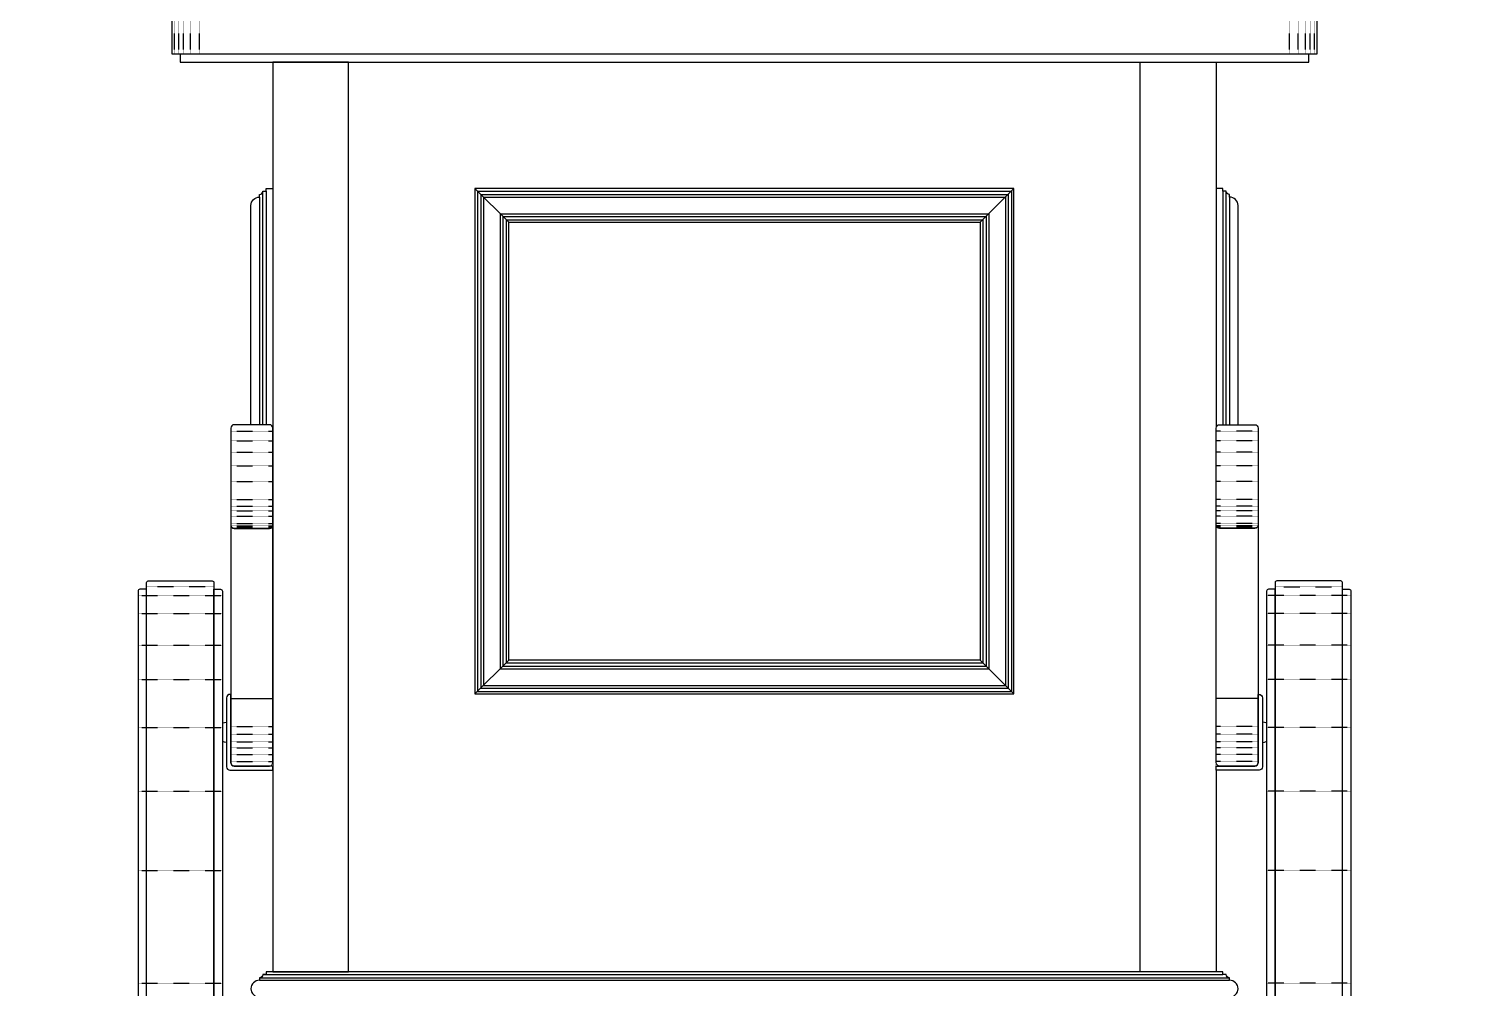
# Model space of a CAD drawing. Header units: millimetres. Extents: x -2664 to 5367, y -2692 to 3839.
# Drawn here: x -2664 to -1814, y 2250 to 2819 of the extents above; entities that cross this region are included whole.
import ezdxf

# ---------------------------------------------------------------- set-up
doc = ezdxf.new("R2010")
doc.units = ezdxf.units.MM
doc.header["$LTSCALE"] = 0.1
doc.header["$MEASUREMENT"] = 0
doc.set_wipeout_variables(frame=1)
doc.linetypes.add('ACAD_ISO07W100', pattern=[3, 0, -3])
doc.linetypes.add('HIDDEN', pattern=[0.375, 0.25, -0.125])
doc.layers.add('CART', color=1, linetype='Continuous')

# ---------------------------------------------------------------- blocks, each defined once
blk = doc.blocks.new('*U121')
at = {"color": 251, "true_color": 0x696969}
blk.add_wipeout([(-1194.19, 2839.41), (-524.19, 2839.41), (-524.19, 2834.41), (-519.19, 2834.41), (-519.19, 2804.41), (-524.19, 2804.41), (-524.19, 2799.41), (-1194.19, 2799.41), (-1194.19, 2804.41), (-1199.19, 2804.41), (-1199.19, 2834.41), (-1194.19, 2834.37)], dxfattribs=at)
at = {"color": 8, "linetype": 'ACAD_ISO07W100', "ltscale": 0.1, "true_color": 0x7a7a7a}
for p, q in [((-1197.61, 2804.41), (-1197.61, 2834.41)), ((-1195.02, 2804.41), (-1195.02, 2834.41)), ((-1192.25, 2804.41), (-1192.25, 2834.41)), ((-1187.99, 2804.41), (-1187.99, 2834.41)), ((-1182.68, 2804.41), (-1182.68, 2834.41)), ((-535.7, 2804.41), (-535.7, 2834.41)), ((-530.39, 2804.41), (-530.39, 2834.41)), ((-526.13, 2804.41), (-526.13, 2834.41)), ((-523.35, 2804.41), (-523.35, 2834.41)), ((-520.77, 2804.41), (-520.77, 2834.41))]:
    blk.add_line(p, q, dxfattribs=at)
at = {"layer": 'CART'}
for points in [[(-1194.19, 2799.41), (-524.19, 2799.41), (-524.19, 2804.41), (-519.19, 2804.41), (-519.19, 2834.41), (-524.19, 2834.41), (-524.19, 2839.41), (-1194.19, 2839.41), (-1194.19, 2834.37), (-1199.19, 2834.41), (-1199.19, 2804.41), (-1194.19, 2804.41)], [(-1199.19, 2804.41), (-519.19, 2804.41), (-519.19, 2834.41), (-1199.19, 2834.41)]]:
    blk.add_lwpolyline(points, close=True, dxfattribs=at)
blk = doc.blocks.new('*U29')
at = {"color": 8, "true_color": 0x7a7a7a}
blk.add_wipeout([(418.74, 2322.23), (986.74, 2322.23), (986.74, 2320.73), (988.74, 2320.73), (988.74, 2320.63), (988.76, 2320.46), (988.8, 2320.26), (988.85, 2320.07), (988.95, 2319.83), (989.05, 2319.65), (989.17, 2319.48), (989.33, 2319.31), (989.48, 2319.17), (989.66, 2319.04), (989.86, 2318.93), (990.14, 2318.82), (990.32, 2318.77), (990.45, 2318.75), (990.53, 2318.74), (990.74, 2318.73), (990.74, 2317.23), (991.02, 2317.22), (991.38, 2317.18), (991.79, 2317.11), (992.07, 2317.04), (992.41, 2316.94), (992.61, 2316.86), (992.9, 2316.74), (993.1, 2316.63), (993.37, 2316.48), (993.67, 2316.28), (993.92, 2316.09), (994.12, 2315.91), (994.34, 2315.7), (994.48, 2315.54), (994.71, 2315.27), (994.91, 2314.98), (995.09, 2314.68), (995.22, 2314.45), (995.38, 2314.08), (995.47, 2313.85), (995.53, 2313.65), (995.63, 2313.26), (995.69, 2312.93), (995.72, 2312.69), (995.74, 2312.39), (995.74, 2312.23), (995.73, 2311.99), (995.72, 2311.77), (995.69, 2311.52), (995.66, 2311.34), (995.62, 2311.13), (995.56, 2310.9), (995.48, 2310.62), (995.39, 2310.39), (995.29, 2310.16), (995.19, 2309.94), (995.07, 2309.72), (994.93, 2309.5), (994.79, 2309.3), (994.64, 2309.09), (994.41, 2308.83), (994.26, 2308.68), (994.15, 2308.57), (994, 2308.43), (993.91, 2308.36), (993.79, 2308.26), (993.68, 2308.18), (993.56, 2308.1), (993.46, 2308.03), (993.32, 2307.95), (993.21, 2307.88), (993.05, 2307.79), (992.9, 2307.72), (992.75, 2307.65), (992.6, 2307.58), (992.44, 2307.52), (992.28, 2307.47), (992.13, 2307.42), (991.98, 2307.38), (991.83, 2307.35), (991.64, 2307.31), (991.46, 2307.28), (991.32, 2307.26), (991.23, 2307.25), (991.14, 2307.24), (991.04, 2307.23), (990.92, 2307.23), (990.74, 2307.23), (990.74, 2305.73), (990.48, 2305.71), (990.35, 2305.69), (990.22, 2305.66), (990.1, 2305.62), (990.01, 2305.59), (989.88, 2305.53), (989.81, 2305.5), (989.74, 2305.46), (989.66, 2305.41), (989.59, 2305.36), (989.52, 2305.31), (989.45, 2305.26), (989.4, 2305.21), (989.33, 2305.14), (989.24, 2305.05), (989.13, 2304.91), (989.06, 2304.81), (988.98, 2304.68), (988.9, 2304.52), (988.86, 2304.42), (988.83, 2304.31), (988.79, 2304.18), (988.77, 2304.06), (988.75, 2303.91), (988.74, 2303.79), (988.74, 2303.73), (986.74, 2303.73), (986.74, 2302.23), (418.74, 2302.23), (418.74, 2303.73), (416.74, 2303.73), (416.74, 2303.81), (416.73, 2303.94), (416.71, 2304.08), (416.69, 2304.19), (416.66, 2304.27), (416.63, 2304.38), (416.58, 2304.52), (416.52, 2304.65), (416.45, 2304.77), (416.36, 2304.9), (416.25, 2305.03), (416.16, 2305.13), (416.06, 2305.23), (415.93, 2305.33), (415.84, 2305.39), (415.67, 2305.5), (415.56, 2305.55), (415.42, 2305.61), (415.24, 2305.66), (415.17, 2305.68), (415.04, 2305.7), (414.96, 2305.71), (414.87, 2305.72), (414.79, 2305.73), (414.74, 2305.73), (414.74, 2307.23), (414.46, 2307.23), (414.2, 2307.26), (413.86, 2307.3), (413.57, 2307.36), (413.32, 2307.43), (413.09, 2307.51), (412.83, 2307.61), (412.59, 2307.71), (412.27, 2307.88), (411.97, 2308.06), (411.73, 2308.24), (411.48, 2308.44), (411.31, 2308.59), (411.12, 2308.77), (410.94, 2308.97), (410.74, 2309.23), (410.61, 2309.4), (410.44, 2309.67), (410.31, 2309.9), (410.2, 2310.14), (410.1, 2310.36), (410, 2310.62), (409.92, 2310.88), (409.84, 2311.24), (409.79, 2311.54), (409.75, 2311.85), (409.74, 2312.23), (409.75, 2312.58), (409.79, 2312.95), (409.85, 2313.26), (409.94, 2313.64), (410.05, 2313.95), (410.14, 2314.18), (410.29, 2314.5), (410.43, 2314.75), (410.59, 2315.02), (410.8, 2315.3), (411.04, 2315.59), (411.27, 2315.83), (411.45, 2315.99), (411.67, 2316.17), (411.84, 2316.3), (412.09, 2316.47), (412.34, 2316.61), (412.66, 2316.77), (412.91, 2316.88), (413.17, 2316.97), (413.42, 2317.05), (413.72, 2317.12), (413.99, 2317.17), (414.29, 2317.21), (414.74, 2317.23), (414.74, 2318.73), (415.01, 2318.74), (415.19, 2318.78), (415.36, 2318.82), (415.52, 2318.89), (415.64, 2318.94), (415.86, 2319.07), (415.99, 2319.16), (416.08, 2319.24), (416.18, 2319.34), (416.29, 2319.47), (416.42, 2319.64), (416.49, 2319.76), (416.56, 2319.9), (416.63, 2320.07), (416.67, 2320.22), (416.71, 2320.35), (416.73, 2320.5), (416.74, 2320.62), (416.74, 2320.73), (418.74, 2320.73)], dxfattribs=at)
at = {"layer": 'CART', "color": 8}
for p, q in [((416.74, 2320.73), (986.74, 2320.73)), ((414.74, 2318.73), (990.74, 2318.73)), ((414.74, 2305.73), (990.74, 2305.73)), ((416.74, 2303.73), (986.74, 2303.73))]:
    blk.add_line(p, q, dxfattribs=at)
at = {"layer": 'CART'}
for p, q in [((414.74, 2317.23), (990.74, 2317.23)), ((414.74, 2307.23), (990.74, 2307.23))]:
    blk.add_line(p, q, dxfattribs=at)
blk.add_lwpolyline([(986.74, 2322.23), (418.74, 2322.23), (418.74, 2320.73), (416.74, 2320.73, -0.414214), (414.74, 2318.73), (414.74, 2317.23, 1), (414.74, 2307.23), (414.74, 2305.73, -0.414214), (416.74, 2303.73), (418.74, 2303.73), (418.74, 2302.23), (986.74, 2302.23), (986.74, 2303.73), (988.74, 2303.73, -0.414214), (990.74, 2305.73), (990.74, 2307.23, 1), (990.74, 2317.23), (990.74, 2318.73, -0.414214), (988.74, 2320.73), (986.74, 2320.73)], format="xyb", close=True, dxfattribs=at)
blk = doc.blocks.new('*U16')
at = {"color": 8, "true_color": 0x7a7a7a}
blk.add_wipeout([(657.12, 2602.23), (657.12, 2302.23), (653.12, 2302.23), (653.12, 2303.73), (651.12, 2303.73), (651.12, 2303.84), (651.11, 2303.96), (651.1, 2304.05), (651.08, 2304.15), (651.05, 2304.27), (651.01, 2304.4), (650.97, 2304.51), (650.93, 2304.59), (650.9, 2304.65), (650.84, 2304.76), (650.77, 2304.86), (650.67, 2304.99), (650.6, 2305.08), (650.54, 2305.14), (650.42, 2305.25), (650.31, 2305.34), (650.19, 2305.42), (650.07, 2305.49), (649.93, 2305.55), (649.79, 2305.61), (649.6, 2305.67), (649.46, 2305.7), (649.39, 2305.71), (649.34, 2305.71), (649.26, 2305.72), (649.19, 2305.72), (649.12, 2305.73), (649.12, 2307.23), (649.03, 2307.23), (648.79, 2307.24), (648.63, 2307.25), (648.46, 2307.27), (648.21, 2307.31), (648.03, 2307.35), (647.78, 2307.41), (647.52, 2307.49), (647.35, 2307.55), (647.16, 2307.63), (646.92, 2307.74), (646.74, 2307.83), (646.52, 2307.96), (646.39, 2308.04), (646.23, 2308.15), (646.03, 2308.29), (645.9, 2308.4), (645.68, 2308.6), (645.52, 2308.76), (645.4, 2308.89), (645.29, 2309.02), (645.16, 2309.17), (645.08, 2309.29), (644.97, 2309.45), (644.88, 2309.58), (644.75, 2309.8), (644.64, 2310.01), (644.56, 2310.19), (644.45, 2310.46), (644.34, 2310.79), (644.28, 2310.98), (644.24, 2311.17), (644.2, 2311.38), (644.17, 2311.54), (644.15, 2311.7), (644.14, 2311.87), (644.13, 2312.08), (644.12, 2312.23), (644.12, 2592.23), (644.13, 2592.55), (644.15, 2592.76), (644.19, 2593.01), (644.26, 2593.37), (644.32, 2593.6), (644.39, 2593.83), (644.47, 2594.06), (644.6, 2594.36), (644.74, 2594.64), (644.89, 2594.89), (645.1, 2595.2), (645.3, 2595.45), (645.62, 2595.8), (645.93, 2596.07), (646.22, 2596.29), (646.49, 2596.48), (646.78, 2596.64), (647.03, 2596.76), (647.41, 2596.92), (647.78, 2597.04), (648.1, 2597.12), (648.34, 2597.16), (648.58, 2597.2), (648.79, 2597.21), (649.12, 2597.21), (649.12, 2598.73), (649.26, 2598.73), (649.47, 2598.76), (649.67, 2598.8), (649.88, 2598.87), (650.1, 2598.98), (650.3, 2599.11), (650.54, 2599.31), (650.69, 2599.48), (650.8, 2599.64), (650.92, 2599.85), (651, 2600.04), (651.08, 2600.32), (651.11, 2600.53), (651.12, 2600.62), (651.12, 2600.73), (653.12, 2600.73), (653.12, 2602.23)], dxfattribs=at)
at = {"layer": 'CART'}
for p, q in [((649.12, 2307.23), (649.12, 2597.23)), ((653.12, 2303.73), (653.12, 2600.73))]:
    blk.add_line(p, q, dxfattribs=at)
at = {"layer": 'CART', "color": 8}
blk.add_line((651.12, 2600.73), (651.12, 2303.73), dxfattribs=at)
at = {"layer": 'CART'}
blk.add_lwpolyline([(657.12, 2602.23), (653.12, 2602.23), (653.12, 2600.73), (651.12, 2600.73, -0.414214), (649.12, 2598.73), (649.12, 2597.23, 0.414214), (644.12, 2592.23), (644.12, 2312.23, 0.414214), (649.12, 2307.23), (649.12, 2305.73, -0.414214), (651.12, 2303.73), (653.12, 2303.73), (653.12, 2302.23), (657.12, 2302.23)], format="xyb", close=True, dxfattribs=at)
blk = doc.blocks.new('*U30')
at = {"color": 8, "true_color": 0x7a7a7a}
blk.add_wipeout([(564.12, 2484.23), (884.12, 2484.23), (864.12, 2464.23), (584.12, 2464.23)], dxfattribs=at)
blk.add_wipeout([(884.12, 2184.23), (884.12, 2484.23), (864.12, 2464.23), (864.12, 2204.23)], dxfattribs=at)
at = {"layer": 'CART', "color": 8}
blk.add_line((864.12, 2464.23), (884.12, 2484.23), dxfattribs=at)
at = {"color": 8, "true_color": 0x7a7a7a}
blk.add_wipeout([(884.12, 2184.23), (564.12, 2184.23), (584.12, 2204.23), (864.12, 2204.23)], dxfattribs=at)
at = {"layer": 'CART', "color": 8}
for p, q in [((882.62, 2482.73), (882.62, 2185.73)), ((880.62, 2480.73), (880.62, 2187.73)), ((865.62, 2465.73), (865.62, 2202.73)), ((867.62, 2467.73), (867.62, 2200.73)), ((884.12, 2184.23), (864.12, 2204.23))]:
    blk.add_line(p, q, dxfattribs=at)
at = {"layer": 'CART'}
for p, q in [((879.12, 2479.23), (879.12, 2189.23)), ((869.12, 2469.23), (869.12, 2199.23))]:
    blk.add_line(p, q, dxfattribs=at)
for points in [[(884.12, 2184.23), (884.12, 2484.23)], [(864.12, 2464.23), (864.12, 2204.23)]]:
    blk.add_lwpolyline(points, dxfattribs=at)
at = {"color": 8, "true_color": 0x7a7a7a}
blk.add_wipeout([(564.12, 2484.23), (564.12, 2184.23), (584.12, 2204.23), (584.12, 2464.23)], dxfattribs=at)
at = {"layer": 'CART', "color": 8}
for p, q in [((584.12, 2464.23), (564.12, 2484.23)), ((565.62, 2482.73), (882.62, 2482.73)), ((565.62, 2482.73), (565.62, 2185.73)), ((567.62, 2480.73), (880.62, 2480.73)), ((567.62, 2480.73), (567.62, 2187.73)), ((580.62, 2467.73), (867.62, 2467.73)), ((580.62, 2467.73), (580.62, 2200.73)), ((582.62, 2465.73), (865.62, 2465.73)), ((582.62, 2465.73), (582.62, 2202.73)), ((564.12, 2184.23), (584.12, 2204.23)), ((582.62, 2202.73), (865.62, 2202.73)), ((580.62, 2200.73), (867.62, 2200.73)), ((565.62, 2185.73), (882.62, 2185.73)), ((567.62, 2187.73), (880.62, 2187.73))]:
    blk.add_line(p, q, dxfattribs=at)
at = {"layer": 'CART'}
for p, q in [((569.12, 2479.23), (879.12, 2479.23)), ((569.12, 2479.23), (569.12, 2189.23)), ((579.12, 2469.23), (869.12, 2469.23)), ((579.12, 2469.23), (579.12, 2199.23)), ((579.12, 2199.23), (869.12, 2199.23)), ((569.12, 2189.23), (879.12, 2189.23))]:
    blk.add_line(p, q, dxfattribs=at)
for points in [[(884.12, 2484.23), (564.12, 2484.23)], [(564.12, 2484.23), (564.12, 2184.23)], [(584.12, 2464.23), (864.12, 2464.23)], [(584.12, 2204.23), (584.12, 2464.23)], [(864.12, 2204.23), (584.12, 2204.23)], [(564.12, 2184.23), (884.12, 2184.23)]]:
    blk.add_lwpolyline(points, dxfattribs=at)
blk = doc.blocks.new('*U32')
at = {"color": 8, "true_color": 0x7a7a7a}
blk.add_wipeout([(-1098.4, 2248.22), (-1077.4, 2248.22), (-1076.63, 2248.07), (-1075.98, 2247.64), (-1075.69, 2247.27), (-1075.5, 2246.86), (-1075.4, 2246.22), (-1075.4, 2088.13), (-1074.94, 2088.13), (-1074.38, 2088.05), (-1074.09, 2087.94), (-1073.83, 2087.79), (-1073.52, 2087.54), (-1073.3, 2087.27), (-1073.1, 2086.92), (-1073.01, 2086.66), (-1072.94, 2086.13), (-1072.94, 2071.63), (-1072.04, 2071.56), (-1070.98, 2071.3), (-1070.09, 2070.91), (-1069.32, 2070.42), (-1068.65, 2069.82), (-1068.18, 2069.29), (-1067.59, 2068.35), (-1067.16, 2067.25), (-1066.99, 2066.4), (-1066.94, 2065.63), (-1067.01, 2064.69), (-1067.16, 2064), (-1067.53, 2063.03), (-1068.07, 2062.12), (-1068.77, 2061.31), (-1069.66, 2060.6), (-1070.66, 2060.08), (-1071.29, 2059.86), (-1072.19, 2059.68), (-1072.94, 2059.63), (-1072.94, 2045.13), (-1072.98, 2044.7), (-1073.1, 2044.34), (-1073.27, 2044.03), (-1073.52, 2043.72), (-1073.76, 2043.51), (-1074.11, 2043.31), (-1074.58, 2043.16), (-1074.94, 2043.13), (-1100.4, 2043.13), (-1100.4, 2246.22), (-1100.35, 2246.63), (-1100.29, 2246.87), (-1100.2, 2247.09), (-1100.09, 2247.29), (-1099.93, 2247.5), (-1099.65, 2247.78), (-1099.35, 2247.98), (-1098.97, 2248.14), (-1098.67, 2248.2)], dxfattribs=at).dxf.layer = 'CART'
at = {"color": 8, "linetype": 'ACAD_ISO07W100', "ltscale": 0.1, "true_color": 0x7a7a7a}
for p, q in [((-1075.4, 2244.34), (-1100.4, 2244.34)), ((-1075.4, 2238.56), (-1100.4, 2238.56)), ((-1075.4, 2231.87), (-1100.4, 2231.87)), ((-1075.4, 2223.86), (-1100.4, 2223.86)), ((-1075.4, 2214.51), (-1100.4, 2214.51)), ((-1075.4, 2203.74), (-1100.4, 2203.74)), ((-1075.4, 2199.81), (-1100.4, 2199.81)), ((-1075.4, 2197.14), (-1100.4, 2197.14)), ((-1075.4, 2194.02), (-1100.4, 2194.02)), ((-1075.4, 2189.57), (-1100.4, 2189.57)), ((-1075.4, 2188.23), (-1100.4, 2188.23)), ((-1075.4, 2187.34), (-1100.4, 2187.34)), ((-1075.4, 2069.1), (-1100.4, 2069.1)), ((-1075.4, 2064.58), (-1100.4, 2064.58)), ((-1075.4, 2060.05), (-1100.4, 2060.05)), ((-1075.4, 2056.43), (-1100.4, 2056.43)), ((-1075.4, 2052.36), (-1100.4, 2052.36)), ((-1075.4, 2048.28), (-1100.4, 2048.28))]:
    blk.add_line(p, q, dxfattribs=at)
at = {"color": 8, "linetype": 'HIDDEN', "ltscale": 10}
blk.add_line((-1075.4, 2085.63), (-1100.4, 2085.63), dxfattribs=at)
at = {"layer": 'CART'}
blk.add_lwpolyline([(-1098.4, 2248.22), (-1077.4, 2248.22, -0.414214), (-1075.4, 2246.22), (-1075.4, 2188.68, -0.414214), (-1077.4, 2186.68), (-1098.4, 2186.68, -0.414214), (-1100.4, 2188.68), (-1100.4, 2246.22, -0.414214)], format="xyb", close=True, dxfattribs=at)
at = {"layer": 'CART', "color": 8}
for points in [[(-1098.4, 2248.22), (-1077.4, 2248.22, -0.414214), (-1075.4, 2246.22), (-1075.4, 2047.59, -0.414214), (-1077.4, 2045.59), (-1098.4, 2045.59, -0.414214), (-1100.4, 2047.59), (-1100.4, 2246.22, -0.414214)], [(-1100.4, 2043.13), (-1100.4, 2045.59), (-1077.4, 2045.59, 0.414214), (-1075.4, 2047.59), (-1075.4, 2088.13), (-1074.94, 2088.13, -0.414214), (-1072.94, 2086.13), (-1072.94, 2045.13, -0.414214), (-1074.94, 2043.13)]]:
    blk.add_lwpolyline(points, format="xyb", close=True, dxfattribs=at)
blk.add_arc((-1072.94, 2065.63), 6, 270, 90, dxfattribs=at)
blk = doc.blocks.new('*U59')
at = {"color": 8, "linetype": 'ACAD_ISO07W100', "ltscale": 0.1, "true_color": 0x7a7a7a}
blk.add_wipeout([(-5592.55, 2491.52), (-5552.55, 2491.52), (-5552.55, 2486.52), (-5547.55, 2486.52), (-5547.55, 2166.52), (-5662.55, 2166.52), (-5662.55, 2166.58), (-5662.55, 2166.68), (-5662.55, 2166.9), (-5662.51, 2167.62), (-5662.47, 2168.11), (-5662.42, 2168.55), (-5662.34, 2169.09), (-5662.25, 2169.59), (-5662.12, 2170.23), (-5661.99, 2170.72), (-5661.84, 2171.24), (-5661.68, 2171.72), (-5661.51, 2172.2), (-5661.38, 2172.54), (-5661.18, 2173.01), (-5660.93, 2173.54), (-5660.71, 2173.97), (-5660.53, 2174.31), (-5660.35, 2174.62), (-5660.04, 2175.12), (-5659.75, 2175.56), (-5659.48, 2175.94), (-5659.03, 2176.53), (-5658.76, 2176.87), (-5658.41, 2177.26), (-5657.19, 2178.47), (-5656.43, 2179.1), (-5655.51, 2179.78), (-5654.58, 2180.36), (-5653.6, 2180.88), (-5652.8, 2181.25), (-5652, 2181.56), (-5651.2, 2181.83), (-5650.32, 2182.07), (-5649.59, 2182.23), (-5648.73, 2182.37), (-5647.86, 2182.47), (-5647.02, 2182.51), (-5646, 2182.52), (-5640.05, 2182.52), (-5640.05, 2183.52), (-5640.04, 2183.8), (-5640, 2184.2), (-5639.93, 2184.59), (-5639.85, 2184.93), (-5639.73, 2185.29), (-5639.53, 2185.73), (-5639.29, 2186.16), (-5638.99, 2186.6), (-5638.64, 2187), (-5638.28, 2187.34), (-5637.8, 2187.69), (-5637.29, 2187.99), (-5636.73, 2188.23), (-5636.09, 2188.41), (-5635.72, 2188.48), (-5635.32, 2188.51), (-5635.05, 2188.52), (-5635.05, 2201.02), (-5635.02, 2201.43), (-5634.92, 2201.81), (-5634.76, 2202.19), (-5634.32, 2202.79), (-5633.96, 2203.09), (-5633.57, 2203.3), (-5633.28, 2203.41), (-5632.99, 2203.48), (-5632.76, 2203.51), (-5632.55, 2203.52), (-5632.5, 2204.9), (-5632.29, 2206.71), (-5631.94, 2208.43), (-5631.48, 2209.98), (-5630.88, 2211.52), (-5630.05, 2213.2), (-5629.33, 2214.4), (-5628.36, 2215.77), (-5627.52, 2216.78), (-5626.34, 2218), (-5624.9, 2219.25), (-5623.67, 2220.14), (-5621.68, 2221.31), (-5620.21, 2221.99), (-5619.23, 2222.37), (-5618.1, 2222.73), (-5616.75, 2223.07), (-5615.54, 2223.3), (-5614.24, 2223.45), (-5612.95, 2223.52), (-5612.55, 2223.52), (-5612.55, 2226.52), (-5597.55, 2226.52), (-5597.55, 2486.52), (-5592.55, 2486.52)], dxfattribs=at)
for p, q in [((-5597.55, 2482.85), (-5547.55, 2482.85)), ((-5552.55, 2487.9), (-5592.55, 2487.9)), ((-5597.55, 2472.07), (-5547.55, 2472.07)), ((-5597.55, 2453.41), (-5547.55, 2453.41)), ((-5597.55, 2432.97), (-5547.55, 2432.97)), ((-5597.55, 2404.54), (-5547.55, 2404.54)), ((-5597.55, 2366.72), (-5547.55, 2366.72)), ((-5597.55, 2319.51), (-5547.55, 2319.51)), ((-5597.55, 2252.79), (-5547.55, 2252.79))]:
    blk.add_line(p, q, dxfattribs=at)
at = {"layer": 'CART'}
for centre, radius in [((-5612.55, 2203.52), 20), ((-5632.55, 2201.02), 2.5)]:
    blk.add_arc(centre, radius, 90, 180, dxfattribs=at)
at = {"color": 8, "linetype": 'ACAD_ISO07W100', "ltscale": 0.1, "true_color": 0x7a7a7a}
blk.add_wipeout([(-5592.55, 1841.52), (-5552.55, 1841.52), (-5552.55, 1846.52), (-5547.55, 1846.52), (-5547.55, 2166.52), (-5662.55, 2166.52), (-5662.55, 2166.46), (-5662.55, 2166.36), (-5662.55, 2166.14), (-5662.51, 2165.42), (-5662.47, 2164.93), (-5662.42, 2164.49), (-5662.34, 2163.95), (-5662.25, 2163.45), (-5662.12, 2162.81), (-5661.99, 2162.32), (-5661.84, 2161.8), (-5661.68, 2161.32), (-5661.51, 2160.84), (-5661.38, 2160.5), (-5661.18, 2160.03), (-5660.93, 2159.5), (-5660.71, 2159.07), (-5660.53, 2158.73), (-5660.35, 2158.42), (-5660.04, 2157.92), (-5659.75, 2157.48), (-5659.48, 2157.1), (-5659.03, 2156.51), (-5658.76, 2156.17), (-5658.41, 2155.78), (-5657.19, 2154.57), (-5656.43, 2153.94), (-5655.51, 2153.26), (-5654.58, 2152.68), (-5653.6, 2152.16), (-5652.8, 2151.79), (-5652, 2151.48), (-5651.2, 2151.21), (-5650.32, 2150.97), (-5649.59, 2150.81), (-5648.73, 2150.67), (-5647.86, 2150.57), (-5647.02, 2150.53), (-5646, 2150.52), (-5640.05, 2150.52), (-5640.05, 2149.52), (-5640.04, 2149.24), (-5640, 2148.84), (-5639.93, 2148.45), (-5639.85, 2148.11), (-5639.73, 2147.75), (-5639.53, 2147.31), (-5639.29, 2146.88), (-5638.99, 2146.44), (-5638.64, 2146.04), (-5638.28, 2145.7), (-5637.8, 2145.35), (-5637.29, 2145.05), (-5636.73, 2144.81), (-5636.09, 2144.63), (-5635.72, 2144.56), (-5635.32, 2144.53), (-5635.05, 2144.52), (-5635.05, 2132.02), (-5635.02, 2131.61), (-5634.92, 2131.23), (-5634.76, 2130.85), (-5634.32, 2130.25), (-5633.96, 2129.95), (-5633.57, 2129.74), (-5633.28, 2129.63), (-5632.99, 2129.56), (-5632.76, 2129.53), (-5632.55, 2129.52), (-5632.5, 2128.14), (-5632.29, 2126.33), (-5631.94, 2124.61), (-5631.48, 2123.06), (-5630.88, 2121.52), (-5630.05, 2119.84), (-5629.33, 2118.64), (-5628.36, 2117.27), (-5627.52, 2116.26), (-5626.34, 2115.04), (-5624.9, 2113.79), (-5623.67, 2112.9), (-5621.68, 2111.73), (-5620.21, 2111.05), (-5619.23, 2110.67), (-5618.1, 2110.31), (-5616.75, 2109.97), (-5615.54, 2109.74), (-5614.24, 2109.59), (-5612.95, 2109.52), (-5612.55, 2109.52), (-5612.55, 2106.52), (-5597.55, 2106.52), (-5597.55, 1846.52), (-5592.55, 1846.52)], dxfattribs=at)
for p, q in [((-5597.55, 2080.25), (-5547.55, 2080.25)), ((-5597.55, 2013.53), (-5547.55, 2013.53)), ((-5597.55, 1966.32), (-5547.55, 1966.32)), ((-5597.55, 1928.5), (-5547.55, 1928.5)), ((-5597.55, 1900.07), (-5547.55, 1900.07)), ((-5597.55, 1879.63), (-5547.55, 1879.63)), ((-5597.55, 1860.97), (-5547.55, 1860.97)), ((-5597.55, 1850.19), (-5547.55, 1850.19)), ((-5552.55, 1845.13), (-5592.55, 1845.13))]:
    blk.add_line(p, q, dxfattribs=at)
for points in [[(-5662.55, 2166.52, -0.37249), (-5646.55, 2180.59), (-5640.05, 2180.59, -0.462122), (-5635.05, 2186.59), (-5635.05, 2199.09, -0.414214), (-5632.55, 2201.59, -0.414214), (-5612.55, 2221.59), (-5612.55, 2224.59), (-5597.55, 2224.59)], [(-5662.55, 2166.52, -0.307215), (-5646.55, 2178.27), (-5640.05, 2178.27, -0.462122), (-5635.05, 2184.27), (-5635.05, 2196.77, -0.414214), (-5632.55, 2199.27, -0.414214), (-5612.55, 2219.27), (-5612.55, 2222.27), (-5597.55, 2222.27)], [(-5662.55, 2166.52, -0.227145), (-5646.55, 2176.09), (-5640.05, 2176.09, -0.462122), (-5635.05, 2182.09), (-5635.05, 2194.59, -0.414214), (-5632.55, 2197.09, -0.414214), (-5612.55, 2217.09), (-5612.55, 2220.09), (-5597.55, 2220.09)], [(-5662.55, 2166.52, -0.163726), (-5646.55, 2171.05), (-5640.05, 2171.05, -0.462122), (-5635.05, 2177.05), (-5635.05, 2189.55, -0.414214), (-5632.55, 2192.05, -0.414214), (-5612.55, 2212.05), (-5612.55, 2215.05), (-5597.55, 2215.05)], [(-5662.55, 2166.52, 0.37249), (-5646.55, 2152.45), (-5640.05, 2152.45, 0.462122), (-5635.05, 2146.45), (-5635.05, 2133.95, 0.414214), (-5632.55, 2131.45, 0.414214), (-5612.55, 2111.45), (-5612.55, 2108.45), (-5597.55, 2108.45)], [(-5662.55, 2166.52, 0.307215), (-5646.55, 2154.77), (-5640.05, 2154.77, 0.462122), (-5635.05, 2148.77), (-5635.05, 2136.27, 0.414214), (-5632.55, 2133.77, 0.414214), (-5612.55, 2113.77), (-5612.55, 2110.77), (-5597.55, 2110.77)], [(-5662.55, 2166.52, 0.227145), (-5646.55, 2156.95), (-5640.05, 2156.95, 0.462122), (-5635.05, 2150.95), (-5635.05, 2138.45, 0.414214), (-5632.55, 2135.95, 0.414214), (-5612.55, 2115.95), (-5612.55, 2112.95), (-5597.55, 2112.95)], [(-5662.55, 2166.52, 0.163726), (-5646.55, 2161.99), (-5640.05, 2161.99, 0.462122), (-5635.05, 2155.99), (-5635.05, 2143.49, 0.414214), (-5632.55, 2140.99, 0.414214), (-5612.55, 2120.99), (-5612.55, 2117.99), (-5597.55, 2117.99)]]:
    blk.add_lwpolyline(points, format="xyb", dxfattribs=at)
at = {"layer": 'CART'}
blk.add_line((-5635.05, 2132.02), (-5635.05, 2201.02), dxfattribs=at)
for points in [[(-5553.55, 1841.52), (-5591.55, 1841.52, -0.414214), (-5592.55, 1842.52), (-5592.55, 2490.52, -0.414214), (-5591.55, 2491.52), (-5553.55, 2491.52, -0.414214), (-5552.55, 2490.52), (-5552.55, 1842.52, -0.414214)], [(-5592.55, 2486.52), (-5596.55, 2486.52, 0.414214), (-5597.55, 2485.52), (-5597.55, 1847.52, 0.414214), (-5596.55, 1846.52), (-5592.55, 1846.52)], [(-5552.55, 2486.52), (-5548.55, 2486.52, -0.414214), (-5547.55, 2485.52), (-5547.55, 1847.52, -0.414214), (-5548.55, 1846.52), (-5552.55, 1846.52)], [(-5612.55, 2223.52, 0.414214), (-5632.55, 2203.52), (-5632.55, 2129.52, 0.414214), (-5612.55, 2109.52)], [(-5632.55, 2203.52, 0.414214), (-5635.05, 2201.02), (-5635.05, 2132.02, 0.414214), (-5632.55, 2129.52)], [(-5635.05, 2188.52, 0.414214), (-5640.05, 2183.52), (-5640.05, 2149.52, 0.414214), (-5635.05, 2144.52)], [(-5640.05, 2182.52), (-5646.55, 2182.52, 1), (-5646.55, 2150.52), (-5640.05, 2150.52)]]:
    blk.add_lwpolyline(points, format="xyb", close=True, dxfattribs=at)
blk.add_lwpolyline([(-5612.55, 2106.52), (-5597.55, 2106.52), (-5597.55, 2226.52), (-5612.55, 2226.52)], close=True, dxfattribs=at)
for centre, radius in [((-5632.55, 2132.02), 2.5), ((-5612.55, 2129.52), 20)]:
    blk.add_arc(centre, radius, 180, 270, dxfattribs=at)
blk = doc.blocks.new('FRONT')
at = {"layer": 'CART'}
for name, p in [('*U121', (-1379.69, 0)), ('*U30', (-2963, 240.18)), ('*U29', (-2941.62, -62.82))]:
    blk.add_blockref(name, p, dxfattribs=at)
for points in [[(-2473.88, 2799.41), (-2518.88, 2799.41), (-2518.88, 2259.41), (-2473.88, 2259.41)], [(-2003.88, 2799.41), (-1958.88, 2799.41), (-1958.88, 2259.41), (-2003.88, 2259.41)]]:
    blk.add_lwpolyline(points, close=True, dxfattribs=at)
at = {"layer": 'CART', "xscale": -1, "rotation": 180}
blk.add_blockref('*U16', (-3176, 5026.63), dxfattribs=at)
at = {"layer": 'CART', "rotation": 180}
blk.add_blockref('*U16', (-1301.75, 5026.63), dxfattribs=at)
at = {"layer": 'CART', "xscale": -1}
blk.add_blockref('*U32', (-3619.27, 336.02), dxfattribs=at)
at = {"layer": 'CART'}
blk.add_blockref('*U32', (-858.48, 336.02), dxfattribs=at)
blk.add_blockref('*U59', (2998.68, 0))
at = {"xscale": -1}
blk.add_blockref('*U59', (-7476.43, 0), dxfattribs=at)

msp = doc.modelspace()

# ---------------------------------------------------------------- block references
msp.add_blockref('FRONT', (0, 0))

doc.saveas('drawing.dxf')
